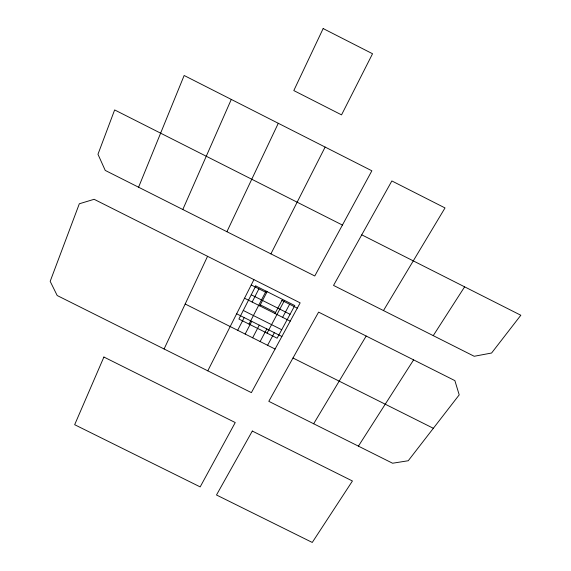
<?xml version="1.0" encoding="UTF-8"?>
<svg xmlns="http://www.w3.org/2000/svg" width="571" height="571" viewBox="0 0 571 571"><rect width="100%" height="100%" fill="white"/><g stroke="black" fill="none" stroke-linecap="round" stroke-linejoin="round"><path stroke-width="0.86" d="M138.582 187.209L184.148 75.493L371.864 170.793L314.778 275.979L105.235 170.422L97.969 154.27L114.643 109.925L342.407 225.067M182.82 209.486L231.284 99.433M164.098 348.974L207.559 256.315L94.122 199.3L79.326 203.776L50.177 281.346L57.193 295.528L251.376 392.634L300.153 302.873L207.559 256.315M226.901 231.719L278.284 123.3M207.794 370.829L253.917 279.647M270.904 253.881L325.135 147.061M237.686 330.302L244.195 317.583M252.146 302.038L258.906 288.84M248.999 324.085L266.057 291.124M245.166 334.049L251.74 321.366M259.769 305.863L267.135 291.667M252.646 337.796L259.284 325.149M260.126 341.544L266.821 328.932M275.008 313.515L282.502 299.39M267.057 333.143L284.494 300.396M267.599 345.284L274.358 332.707M282.616 317.333L289.625 304.279M361.757 234.831L333.535 285.407L474.201 356.275L491.588 353.021L520.823 315.249L361.757 234.831L391.856 180.95L445.016 207.937L383.476 310.574M313.657 423.761L392.577 463.231L408.236 460.747L459.205 394.868L454.873 380.614L318.604 312.123L268.798 401.327L313.657 423.761L366.175 336.055M358.402 446.151L413.597 359.894M433.246 335.641L464.623 286.828M251.247 294.786L290.068 314.286M260.305 304.843L275.543 312.494M244.524 298.205L290.218 321.152M243.267 310.46L281.703 329.745M236.637 313.793L281.888 336.483M185.19 304.022L275.072 349.031M292.994 358.01L433.36 428.3M251.219 284.979L266.593 292.702M281.953 300.425L297.291 308.133M103.901 357.032L74.665 424.71L200.171 486.899L235.238 422.554L103.901 357.032M323.157 28.55L293.808 90.575L341.544 114.871L372.542 53.745L323.157 28.55M255.751 285.943L238.906 319.025L277.135 338.196L294.786 305.564L255.751 285.943M252.311 431.055L216.488 494.986L312.258 542.45L352.435 480.996L252.311 431.055"/></g></svg>
